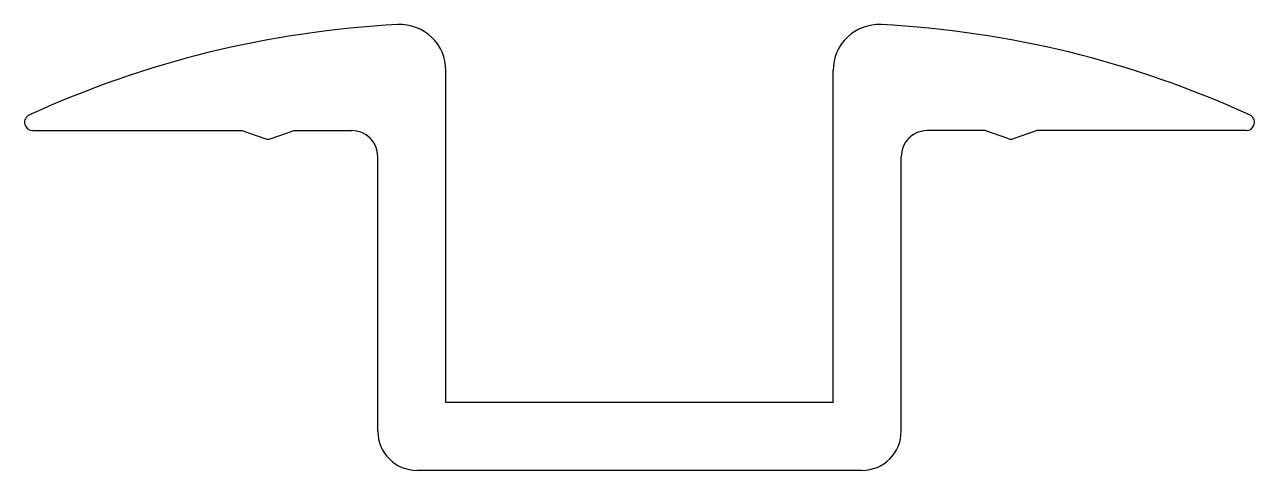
# Model space of a CAD drawing. Extents: x 3102.5 to 3149.5, y 1481.2 to 1498.2.
import ezdxf

# ---------------------------------------------------------------- set-up
doc = ezdxf.new("R2010")
doc.units = 0
doc.layers.get('0').update_dxf_attribs({"linetype": 'CONTINUOUS'})

msp = doc.modelspace()

# ---------------------------------------------------------------- linework, layer by layer
for p, q in [((3118.565, 1483.785), (3118.565, 1496.485)), ((3133.365, 1483.785), (3133.365, 1496.485)), ((3102.776, 1494.185), (3110.765, 1494.185)), ((3110.765, 1494.185), (3111.682, 1493.864)), ((3111.847, 1493.864), (3112.765, 1494.185)), ((3112.765, 1494.185), (3114.965, 1494.185)), ((3139.165, 1494.185), (3136.965, 1494.185)), ((3140.082, 1493.864), (3139.165, 1494.185)), ((3141.165, 1494.185), (3140.247, 1493.864)), ((3149.154, 1494.185), (3141.165, 1494.185)), ((3115.965, 1482.685), (3115.965, 1493.185)), ((3135.965, 1482.685), (3135.965, 1493.185)), ((3133.365, 1483.785), (3118.565, 1483.785)), ((3134.465, 1481.185), (3117.465, 1481.185))]:
    msp.add_line(p, q)
for centre, radius, start, end in [((3118.697, 1459.773), 38.51, 92.9346, 114.6321), ((3116.815, 1496.485), 1.75, 0, 92.9346), ((3135.115, 1496.485), 1.75, 87.0654, 180), ((3133.233, 1459.773), 38.51, 65.3679, 87.0654), ((3102.776, 1494.496), 0.311, 114.6321, 270), ((3149.154, 1494.496), 0.311, 270, 65.3679), ((3114.965, 1493.185), 1, 0, 90), ((3136.965, 1493.185), 1, 90, 180), ((3111.765, 1494.1), 0.25, 250.7099, 289.2901), ((3140.165, 1494.1), 0.25, 250.7099, 289.2901), ((3117.465, 1482.685), 1.5, 180, 270), ((3134.465, 1482.685), 1.5, 270, 360)]:
    msp.add_arc(centre, radius, start, end)

doc.saveas('drawing.dxf')
